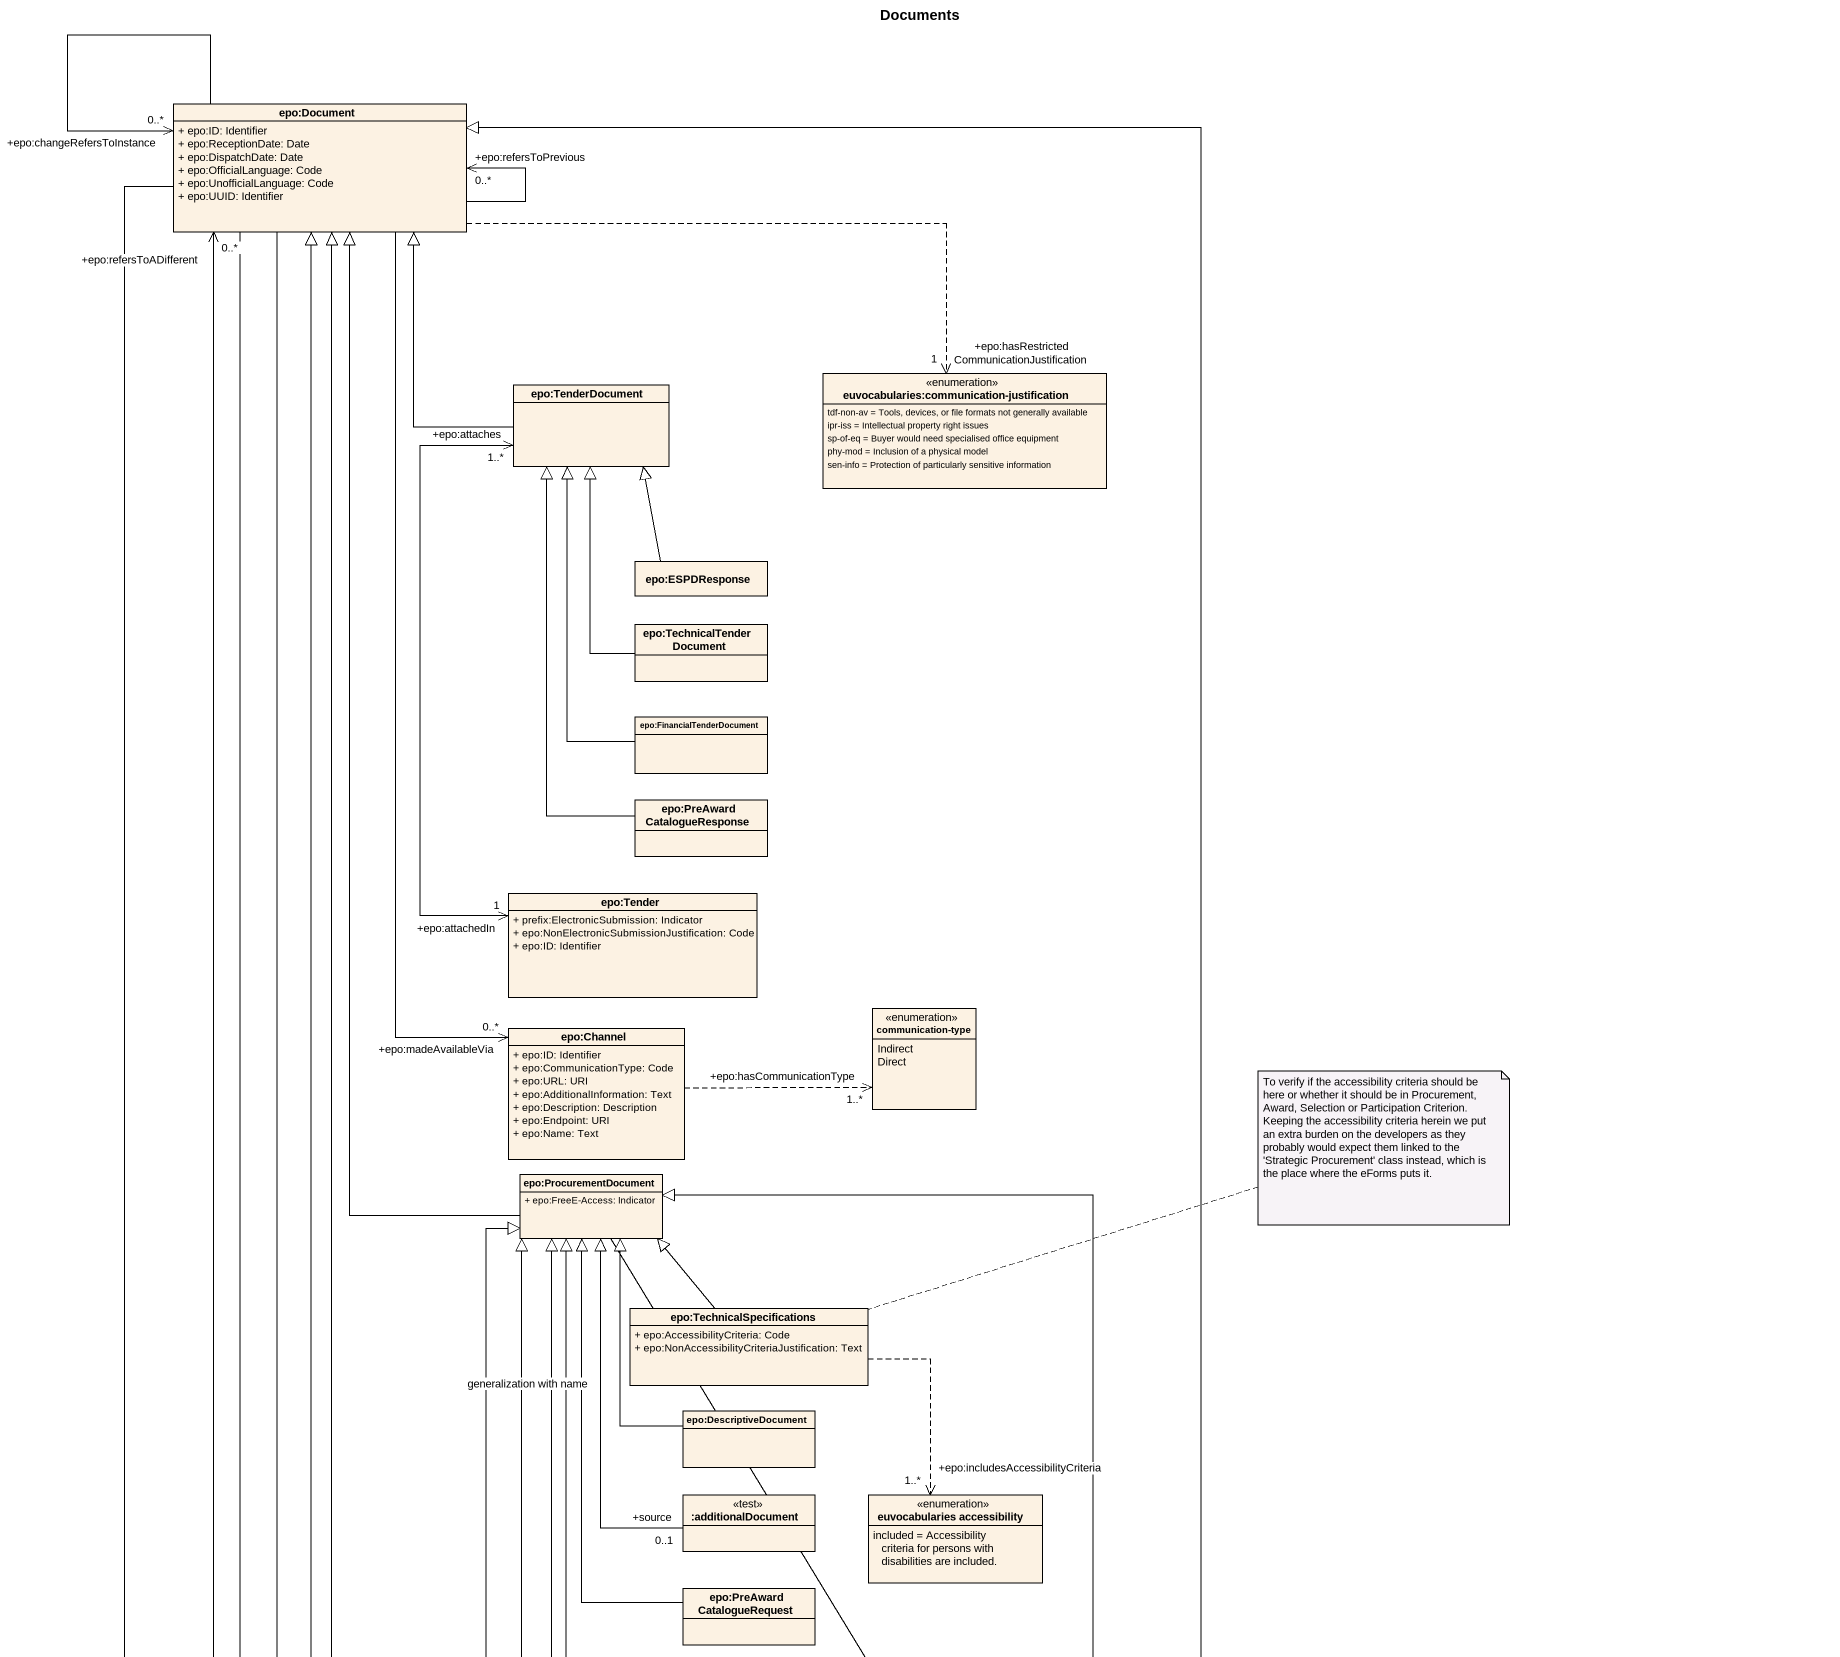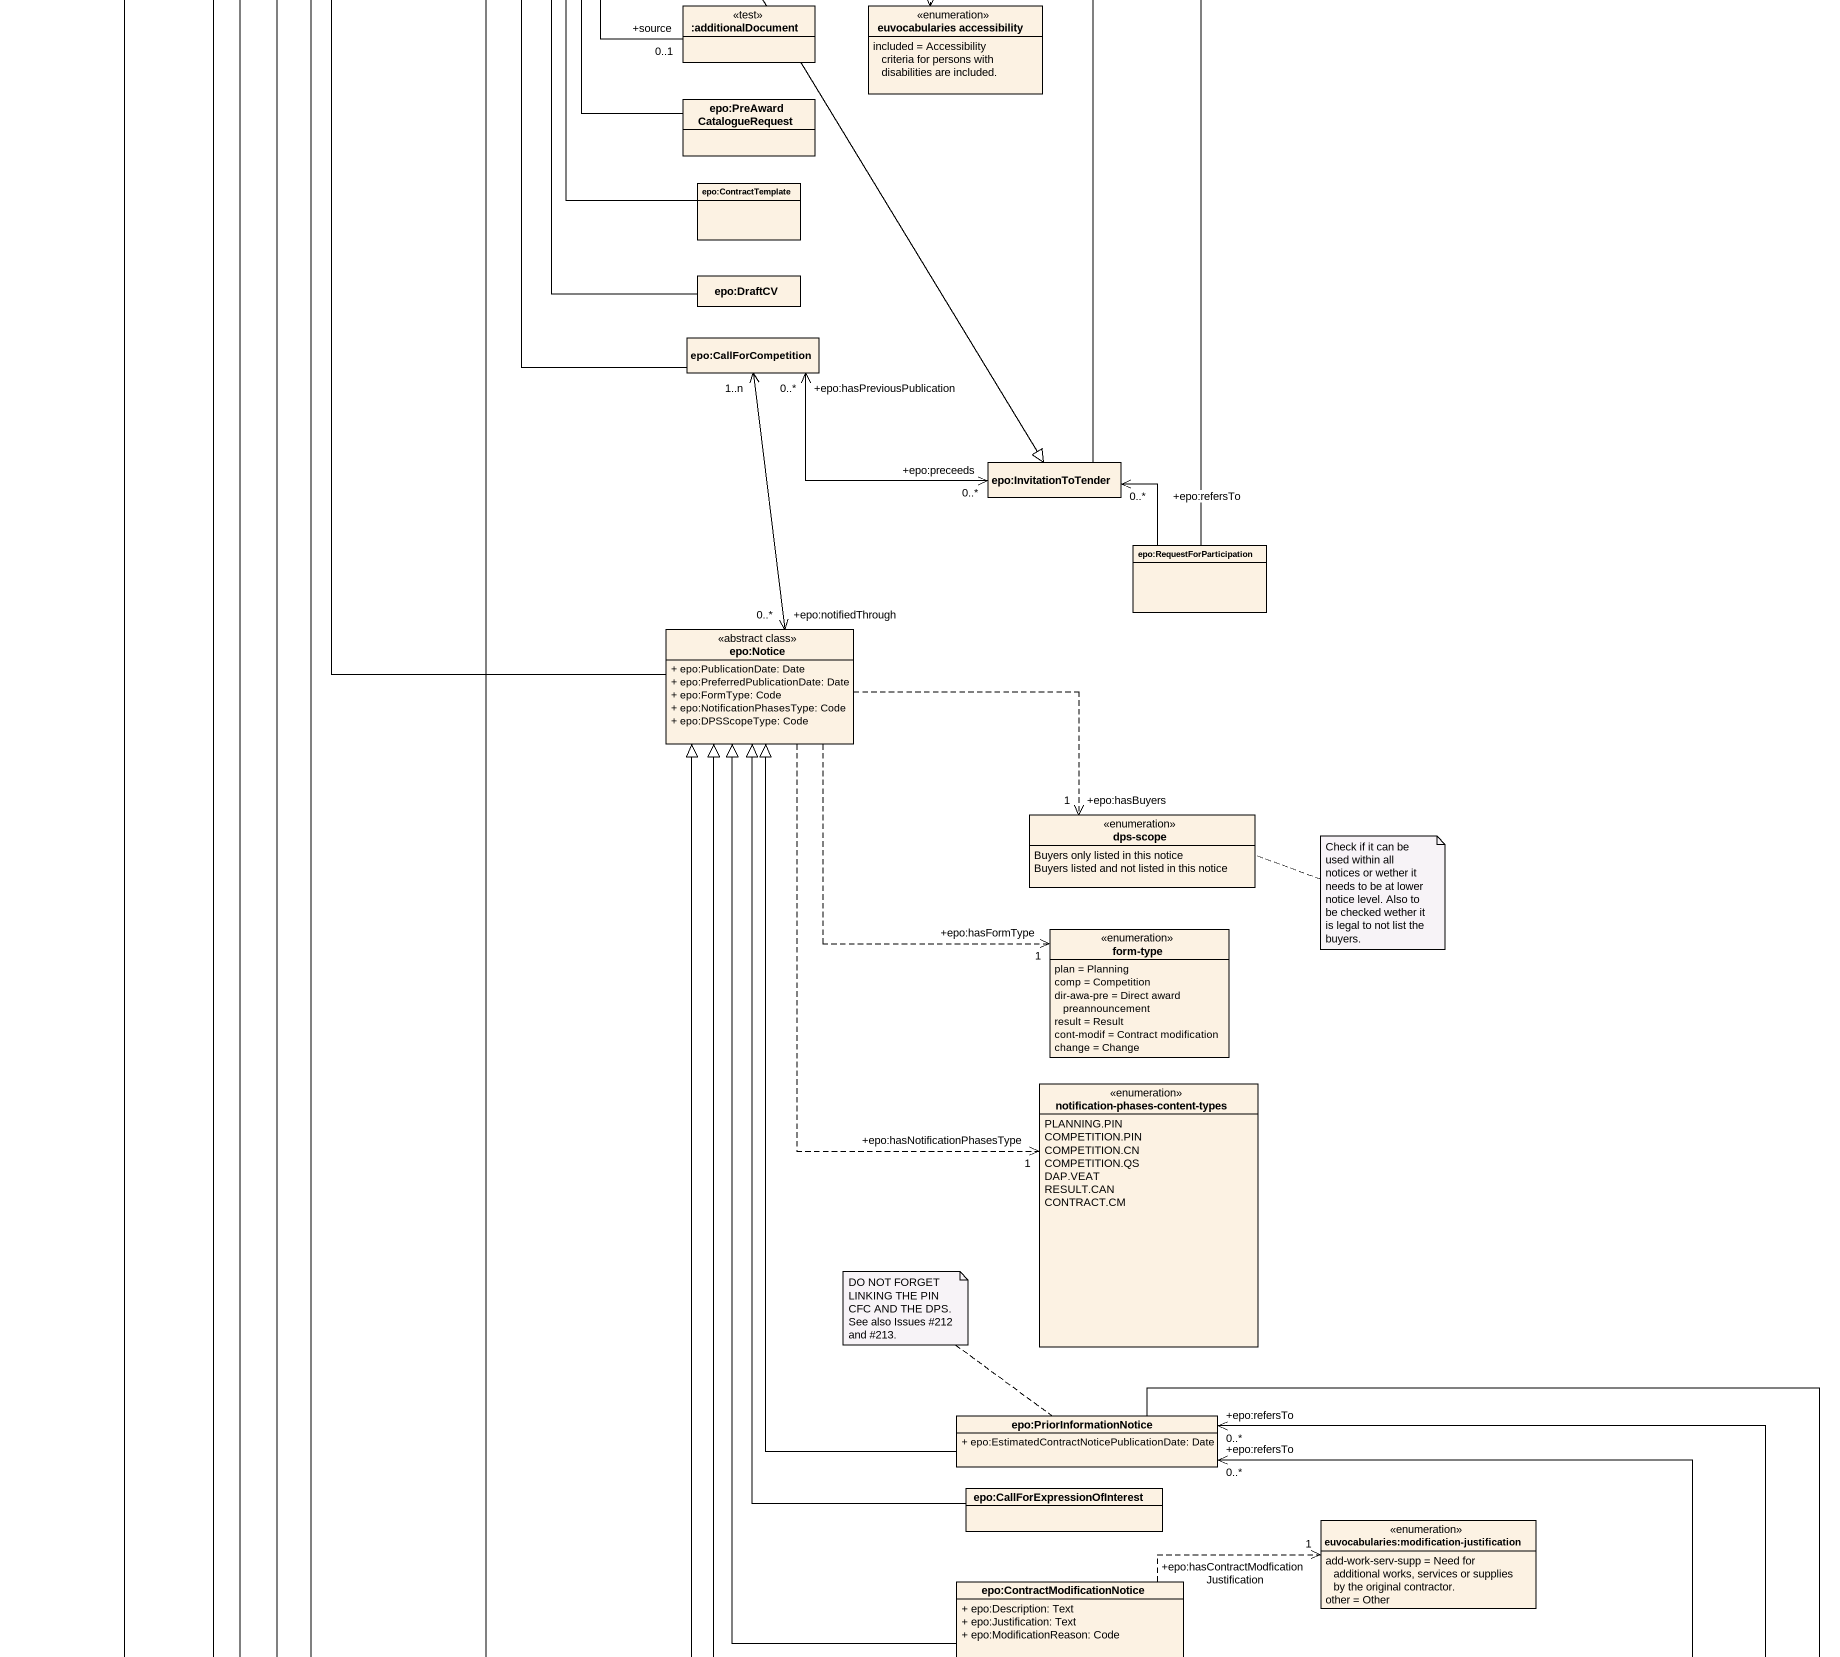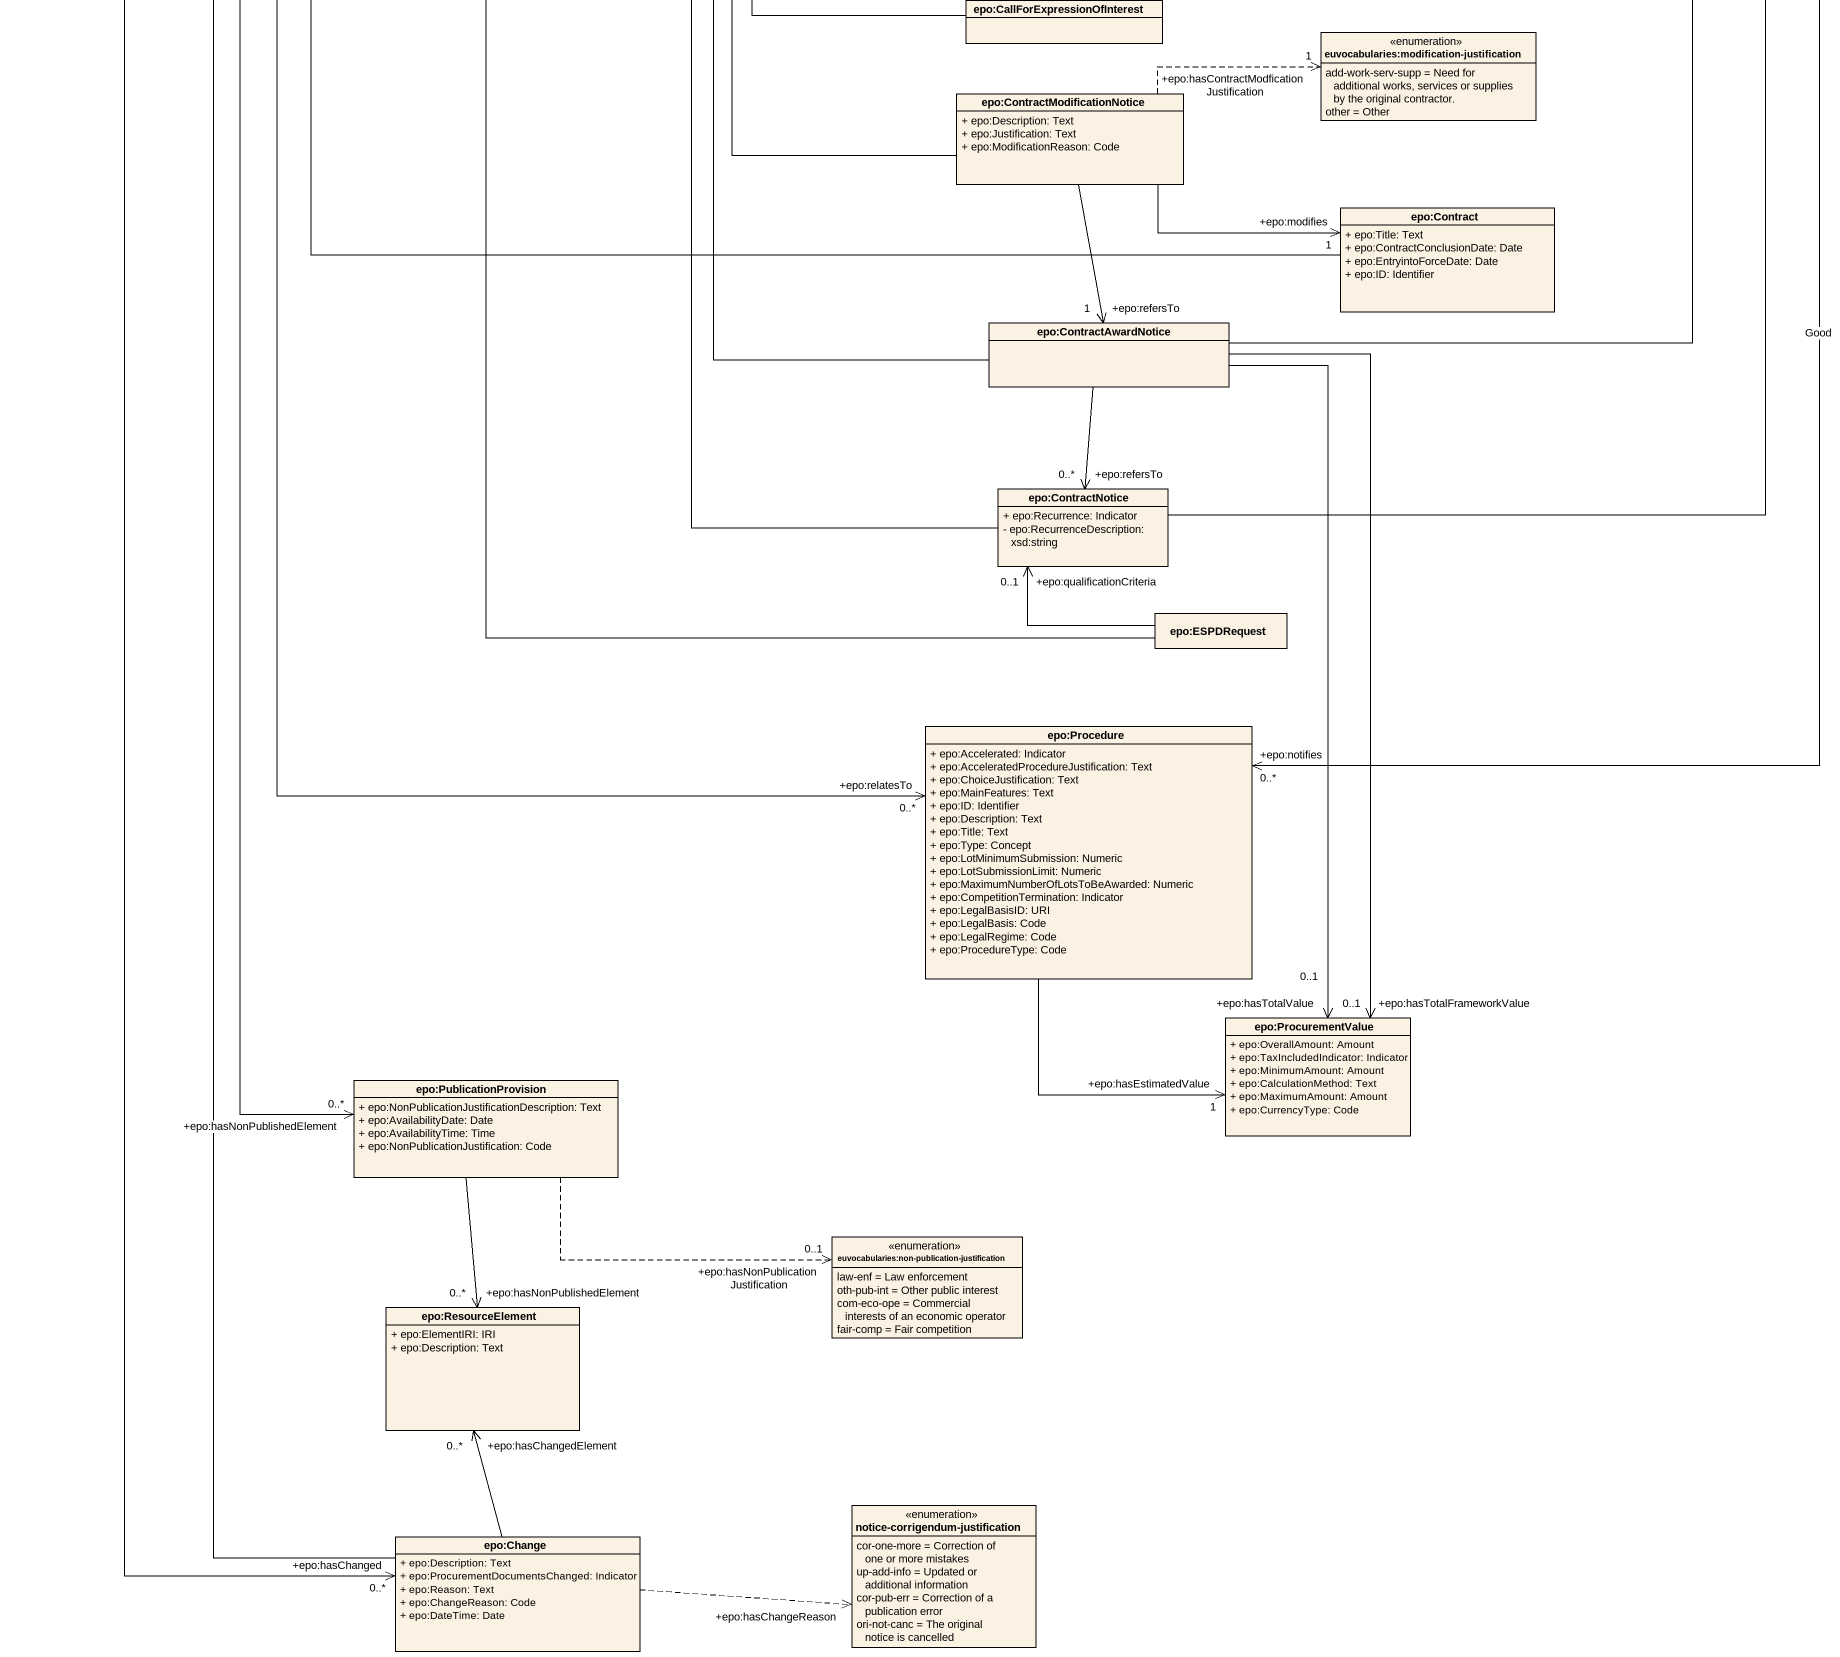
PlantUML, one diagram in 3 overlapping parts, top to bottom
@startuml
title Documents
hide circle
hide empty members
skinparam classAttributeIconSize 0
class "epo:Document" as epo_Document {
  + epo:ID: Identifier
  + epo:ReceptionDate: Date
  + epo:DispatchDate: Date
  + epo:OfficialLanguage: Code
  + epo:UnofficialLanguage: Code
  + epo:UUID: Identifier
}
class "epo:TenderDocument" as epo_TenderDocument
enum "euvocabularies:communication-justification" as euvocabularies {
  tdf-non-av = Tools, devices, or file formats not generally available
  ipr-iss = Intellectual property right issues
  sp-of-eq = Buyer would need specialised office equipment
  phy-mod = Inclusion of a physical model
  sen-info = Protection of particularly sensitive information
}
class "epo:ESPDResponse" as epo_ESPDResponse
class "epo:TechnicalTenderDocument" as epo_TechnicalTenderDocument
class "epo:FinancialTenderDocument" as epo_FinancialTenderDocument
class "epo:PreAwardCatalogueResponse" as epo_PreAwardCatalogueRespons
class "epo:Tender" as epo_Tender {
  + prefix:ElectronicSubmission: Indicator
  + epo:NonElectronicSubmissionJustification: Code
  + epo:ID: Identifier
}
enum "communication-type" as communication_type {
  Indirect
  Direct
}
class "epo:Channel" as epo_Channel {
  + epo:ID: Identifier
  + epo:CommunicationType: Code
  + epo:URL: URI
  + epo:AdditionalInformation: Text
  + epo:Description: Description
  + epo:Endpoint: URI
  + epo:Name: Text
}
class "epo:ProcurementDocument" as epo_ProcurementDocument {
  + epo:FreeE-Access: Indicator
}
class "epo:TechnicalSpecifications" as epo_TechnicalSpecifications {
  + epo:AccessibilityCriteria: Code
  + epo:NonAccessibilityCriteriaJustification: Text
}
class "epo:DescriptiveDocument" as epo_DescriptiveDocument
class ":additionalDocument" as additionalDocument <<test>>
enum "euvocabularies accessibility" as euvocabularies_accessibility {
  included = Accessibility criteria for persons with disabilities are included.
}
class "epo:PreAwardCatalogueRequest" as epo_PreAwardCatalogueRequest
class "epo:ContractTemplate" as epo_ContractTemplate
class "epo:DraftCV" as epo_DraftCV
class "epo:CallForCompetition" as epo_CallForCompetition
class "epo:InvitationToTender" as epo_InvitationToTender
class "epo:RequestForParticipation" as epo_RequestForParticipation
class "epo:Notice" as epo_Notice <<abstract class>> {
  + epo:PublicationDate: Date
  + epo:PreferredPublicationDate: Date
  + epo:FormType: Code
  + epo:NotificationPhasesType: Code
  + epo:DPSScopeType: Code
}
enum "dps-scope" as dps_scope {
  Buyers only listed in this notice
  Buyers listed and not listed in this notice
}
enum "form-type" as form_type {
  plan = Planning
  comp = Competition
  dir-awa-pre = Direct award preannouncement
  result = Result
  cont-modif = Contract modification
  change = Change
}
enum "notification-phases-content-types" as notification_phases_content {
  PLANNING.PIN
  COMPETITION.PIN
  COMPETITION.CN
  COMPETITION.QS
  DAP.VEAT
  RESULT.CAN
  CONTRACT.CM
}
class "epo:PriorInformationNotice" as epo_PriorInformationNotice {
  + epo:EstimatedContractNoticePublicationDate: Date
}
class "epo:CallForExpressionOfInterest" as epo_CallForExpressionOfInter
enum "euvocabularies:modification-justification" as euvocabularies_modification {
  add-work-serv-supp = Need for additional works, services or supplies by the original contractor.
  other = Other
}
class "epo:ContractModificationNotice" as epo_ContractModificationNoti {
  + epo:Description: Text
  + epo:Justification: Text
  + epo:ModificationReason: Code
}
class "epo:Contract" as epo_Contract {
  + epo:Title: Text
  + epo:ContractConclusionDate: Date
  + epo:EntryintoForceDate: Date
  + epo:ID: Identifier
}
class "epo:ContractAwardNotice" as epo_ContractAwardNotice
class "epo:ContractNotice" as epo_ContractNotice {
  + epo:Recurrence: Indicator
  - epo:RecurrenceDescription: xsd:string
}
class "epo:ESPDRequest" as epo_ESPDRequest
class "epo:Procedure" as epo_Procedure {
  + epo:Accelerated: Indicator
  + epo:AcceleratedProcedureJustification: Text
  + epo:ChoiceJustification: Text
  + epo:MainFeatures: Text
  + epo:ID: Identifier
  + epo:Description: Text
  + epo:Title: Text
  + epo:Type: Concept
  + epo:LotMinimumSubmission: Numeric
  + epo:LotSubmissionLimit: Numeric
  + epo:MaximumNumberOfLotsToBeAwarded: Numeric
  + epo:CompetitionTermination: Indicator
  + epo:LegalBasisID: URI
  + epo:LegalBasis: Code
  + epo:LegalRegime: Code
  + epo:ProcedureType: Code
}
class "epo:ProcurementValue" as epo_ProcurementValue {
  + epo:OverallAmount: Amount
  + epo:TaxIncludedIndicator: Indicator
  + epo:MinimumAmount: Amount
  + epo:CalculationMethod: Text
  + epo:MaximumAmount: Amount
  + epo:CurrencyType: Code
}
class "epo:PublicationProvision" as epo_PublicationProvision {
  + epo:NonPublicationJustificationDescription: Text
  + epo:AvailabilityDate: Date
  + epo:AvailabilityTime: Time
  + epo:NonPublicationJustification: Code
}
enum "euvocabularies:non-publication-justification" as euvocabularies_non {
  law-enf = Law enforcement
  oth-pub-int = Other public interest
  com-eco-ope = Commercial interests of an economic operator
  fair-comp = Fair competition
}
class "epo:ResourceElement" as epo_ResourceElement {
  + epo:ElementIRI: IRI
  + epo:Description: Text
}
class "epo:Change" as epo_Change {
  + epo:Description: Text
  + epo:ProcurementDocumentsChanged: Indicator
  + epo:Reason: Text
  + epo:ChangeReason: Code
  + epo:DateTime: Date
}
enum "notice-corrigendum-justification" as notice_corrigendum {
  cor-one-more = Correction of one or more mistakes
  up-add-info = Updated or additional information
  cor-pub-err = Correction of a publication error
  ori-not-canc = The original notice is cancelled
}
epo_Document --> "+epo:changeRefersToInstance\n0..*" epo_Document
epo_Document --> "+epo:refersToPrevious\n0..*" epo_Document
epo_Document .right.> "+epo:hasRestrictedCommunicationJustification\n1" euvocabularies
epo_Document --> "+epo:madeAvailableVia\n0..*" epo_Channel
epo_Document --> "+epo:relatesTo\n0..*" epo_Procedure
epo_Document --> "+epo:hasNonPublishedElement\n0..*" epo_PublicationProvision
epo_Document --> "+epo:hasChanged\n0..*" epo_Change
epo_TenderDocument -up-|> epo_Document
epo_ESPDResponse -up-|> epo_TenderDocument
epo_TechnicalTenderDocument -up-|> epo_TenderDocument
epo_FinancialTenderDocument -up-|> epo_TenderDocument
epo_PreAwardCatalogueRespons -up-|> epo_TenderDocument
epo_Tender "+epo:attachedIn\n1" <-up-> "+epo:attaches\n1..*" epo_TenderDocument
epo_Channel .right.> "+epo:hasCommunicationType\n1..*" communication_type
epo_ProcurementDocument -up-|> epo_Document
epo_ProcurementDocument --|> epo_InvitationToTender
epo_TechnicalSpecifications -up-|> epo_ProcurementDocument
epo_TechnicalSpecifications ..> "+epo:includesAccessibilityCriteria\n1..*" euvocabularies_accessibility
epo_DescriptiveDocument -up-|> epo_ProcurementDocument
additionalDocument "+source\n0..1" -up-|> epo_ProcurementDocument : generalization with name
epo_PreAwardCatalogueRequest -up-|> epo_ProcurementDocument
epo_ContractTemplate -up-|> epo_ProcurementDocument
epo_DraftCV -up-|> epo_ProcurementDocument
epo_CallForCompetition -up-|> epo_ProcurementDocument
epo_CallForCompetition "1..n" <--> "+epo:notifiedThrough\n0..*" epo_Notice
epo_InvitationToTender -up-|> epo_ProcurementDocument
epo_InvitationToTender "+epo:preceeds\n0..*" <-left-> "+epo:hasPreviousPublication\n0..*" epo_CallForCompetition
epo_RequestForParticipation -up-|> epo_Document
epo_RequestForParticipation -up-> "+epo:refersTo\n0..*" epo_InvitationToTender
epo_Notice -up-|> epo_Document
epo_Notice .right.> "+epo:hasBuyers\n1" dps_scope
epo_Notice ..> "+epo:hasFormType\n1" form_type
epo_Notice ..> "+epo:hasNotificationPhasesType\n1" notification_phases_content
epo_PriorInformationNotice -up-|> epo_Notice
epo_PriorInformationNotice --> "+epo:notifies\n0..*" epo_Procedure : Good
epo_CallForExpressionOfInter -up-|> epo_Notice
epo_ContractModificationNoti -up-|> epo_Notice
epo_ContractModificationNoti .right.> "+epo:hasContractModficationJustification\n1" euvocabularies_modification
epo_ContractModificationNoti -right-> "+epo:modifies\n1" epo_Contract
epo_ContractModificationNoti --> "+epo:refersTo\n1" epo_ContractAwardNotice
epo_Contract -up-|> epo_Document
epo_ContractAwardNotice -up-|> epo_Notice
epo_ContractAwardNotice -up-> "+epo:refersTo\n0..*" epo_PriorInformationNotice
epo_ContractAwardNotice --> "+epo:refersTo\n0..*" epo_ContractNotice
epo_ContractAwardNotice --> "+epo:hasTotalFrameworkValue\n0..1" epo_ProcurementValue
epo_ContractAwardNotice --> "+epo:hasTotalValue\n0..1" epo_ProcurementValue
epo_ContractNotice -up-|> epo_Notice
epo_ContractNotice -up-> "+epo:refersTo\n0..*" epo_PriorInformationNotice
epo_ESPDRequest -up-|> epo_ProcurementDocument
epo_ESPDRequest -up-> "+epo:qualificationCriteria\n0..1" epo_ContractNotice
epo_Procedure --> "+epo:hasEstimatedValue\n1" epo_ProcurementValue
epo_PublicationProvision .right.> "+epo:hasNonPublicationJustification\n0..1" euvocabularies_non
epo_PublicationProvision --> "+epo:hasNonPublishedElement\n0..*" epo_ResourceElement
epo_Change -up-> "+epo:refersToADifferent\n0..*" epo_Document
epo_Change -up-> "+epo:hasChangedElement\n0..*" epo_ResourceElement
epo_Change .right.> "+epo:hasChangeReason" notice_corrigendum
note right of epo_TechnicalSpecifications
  To verify if the accessibility criteria should be here or whether it should be in Procurement, Award, Selection or Participation Criterion.
  Keeping the accessibility criteria herein we put an extra burden on the developers as they probably would expect them linked to the 'Strategic Procurement' class instead, which is the place where the eForms puts it.
end note
note right of dps_scope : Check if it can be used within all notices or wether it needs to be at lower notice level. Also to be checked wether it is legal to not list the buyers.
note top of epo_PriorInformationNotice : DO NOT FORGET LINKING THE PIN CFC AND THE DPS. See also Issues #212 and #213.
@enduml
